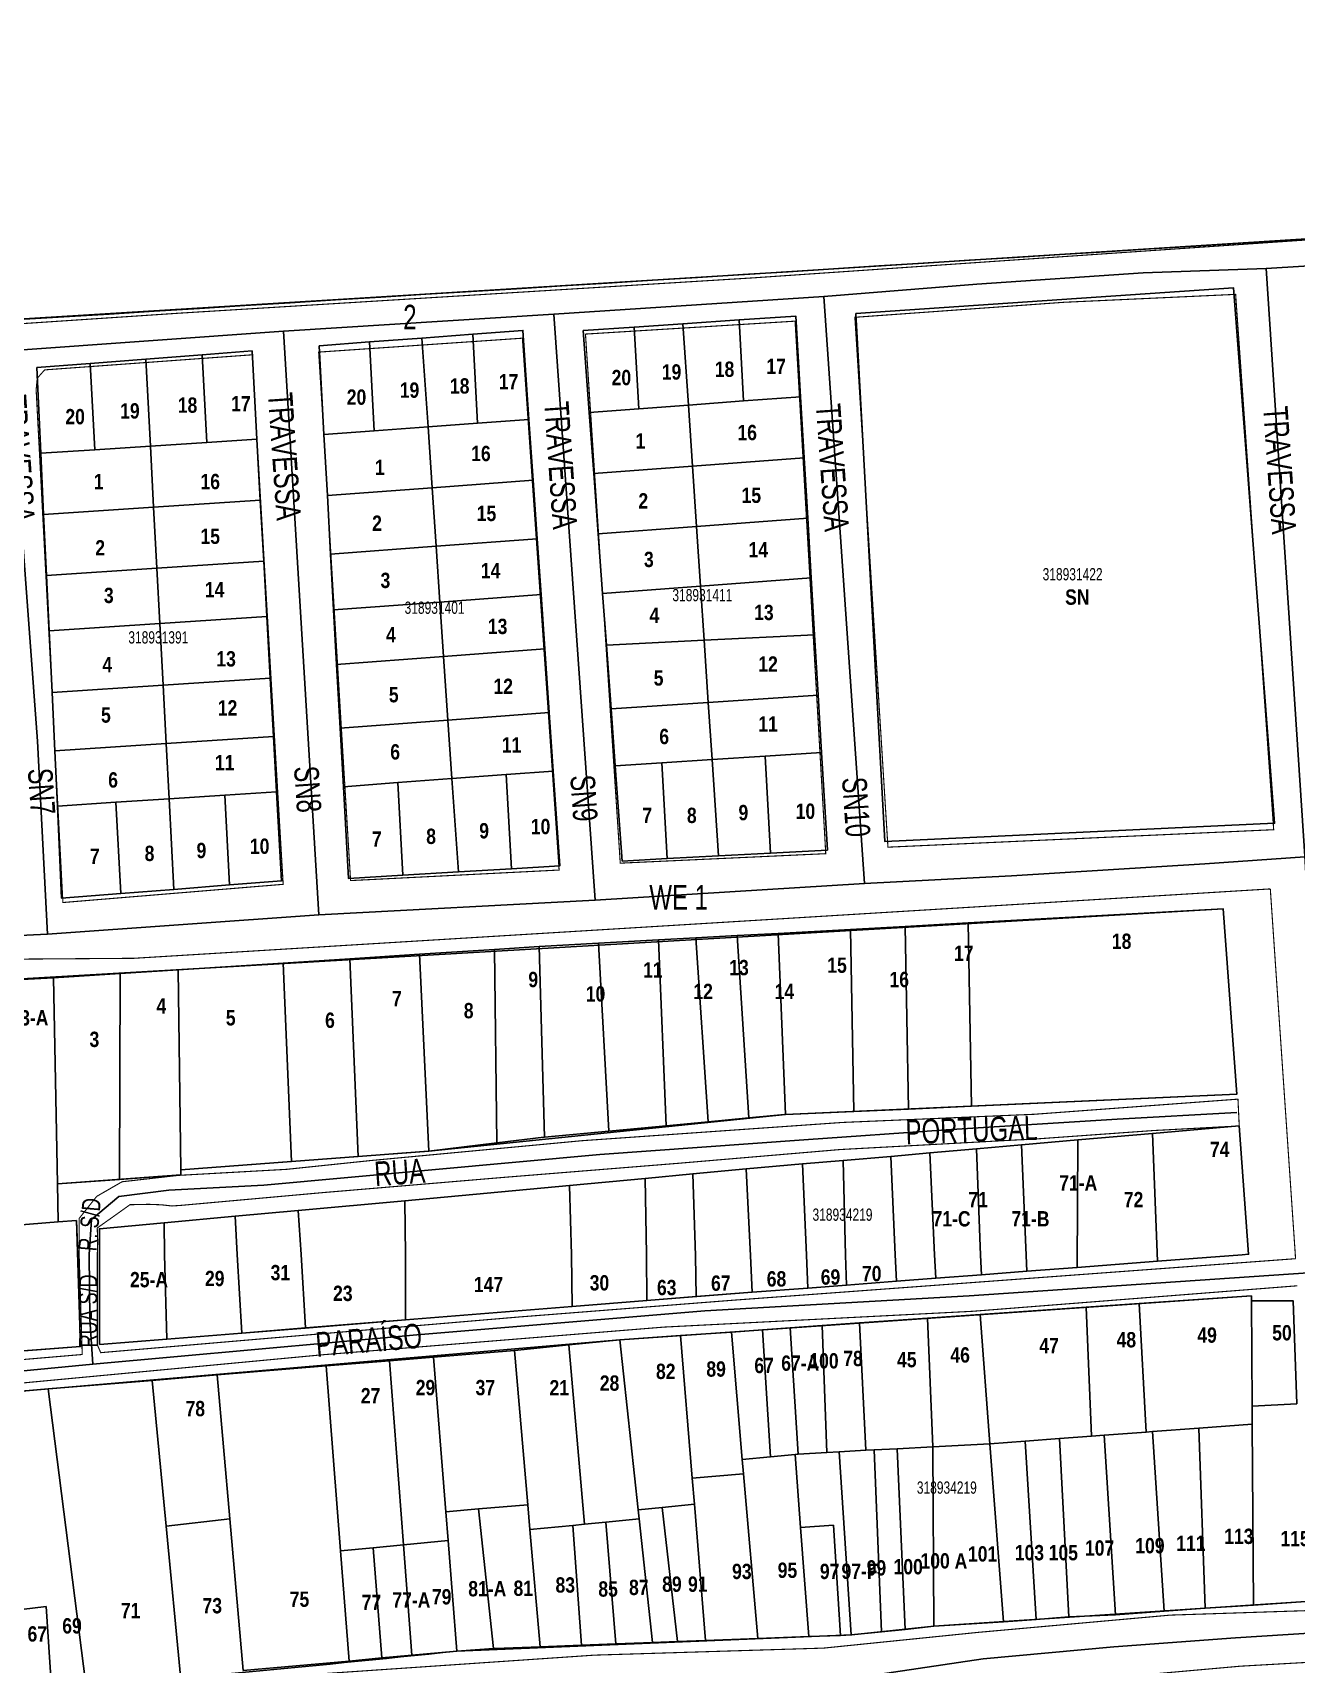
# Model space of a CAD drawing. Extents: x 204834 to 208707, y 4853033 to 4855981.
# Drawn here: x 207489.1 to 207695.3, y 4853652.5 to 4853918.7 of the extents above; entities that cross this region are included whole.
import ezdxf
from ezdxf.enums import TextEntityAlignment as Align

# ---------------------------------------------------------------- set-up
doc = ezdxf.new("R2010")
doc.units = 0
doc.header["$LTSCALE"] = 1.5
doc.header["$MEASUREMENT"] = 0
doc.linetypes.add('PHANTOMX2', pattern=[5, 2.5, -0.5, 0.5, -0.5, 0.5, -0.5])
for name, color, linetype in [('CD-MALHA-LOTES', 40, 'CONTINUOUS'), ('CD_TXT_QUADRA', 7, 'CONTINUOUS'), ('RU-QUADRAS', 6, 'CONTINUOUS'), ('SV-EIXO-RUA-N-PAV', 6, 'CONTINUOUS'), ('SV-RUA-NAO-PAV-S-GUIA-C-GUIA', 7, 'PHANTOMX2'), ('SV-TXT-RUA-N-PAV-S-GUIA-C-GUIA', 7, 'CONTINUOUS'), ('Th_NmrPort', 7, 'CONTINUOUS')]:
    doc.layers.add(name, color=color, linetype=linetype)
doc.styles.add('ARIAL', font='ARIAL.TTF')
doc.styles.get("Standard").update_dxf_attribs({"font": 'swisscbo.ttf'})

msp = doc.modelspace()

# ---------------------------------------------------------------- linework, layer by layer
at = {"layer": 'CD-MALHA-LOTES', "linetype": 'Continuous'}
for p, q in [((207838.75, 4853894.06), (207606.11, 4853879.3)), ((207606.11, 4853879.3), (207168.92, 4853852.43)), ((207623.4, 4853872.87), (207685.08, 4853877.05)), ((207685.08, 4853877.05), (207691.76, 4853789.7)), ((207595.18, 4853871.19), (207587.25, 4853870.65)), ((207604.35, 4853871.81), (207595.18, 4853871.19)), ((207596.08, 4853857.93), (207595.18, 4853871.19)), ((207613.62, 4853872.44), (207604.35, 4853871.81)), ((207605.07, 4853858.6), (207604.35, 4853871.81)), ((207614.39, 4853859.29), (207613.62, 4853872.44)), ((207628.17, 4853786.72), (207623.4, 4853872.87)), ((207544.02, 4853868.23), (207535.81, 4853867.61)), ((207552.6, 4853868.87), (207544.02, 4853868.23)), ((207544.81, 4853853.72), (207544.02, 4853868.23)), ((207560.88, 4853869.5), (207552.6, 4853868.87)), ((207553.59, 4853854.38), (207552.6, 4853868.87)), ((207569.07, 4853870.11), (207560.88, 4853869.5)), ((207561.67, 4853854.97), (207560.88, 4853869.5)), ((207570.07, 4853855.6), (207569.07, 4853870.11)), ((207587.25, 4853870.65), (207578.91, 4853870.09)), ((207578.91, 4853870.09), (207579.9, 4853856.73)), ((207587.98, 4853857.33), (207587.25, 4853870.65)), ((207516.71, 4853866.14), (207507.53, 4853865.43)), ((207524.87, 4853866.77), (207516.71, 4853866.14)), ((207516.71, 4853866.14), (207517.49, 4853851.83)), ((207525.67, 4853852.36), (207524.87, 4853866.77)), ((207535.81, 4853867.61), (207536.61, 4853853.12)), ((207498.47, 4853864.73), (207489.72, 4853864.06)), ((207489.72, 4853864.06), (207490.38, 4853850.07)), ((207507.53, 4853865.43), (207498.47, 4853864.73)), ((207499.23, 4853850.65), (207498.47, 4853864.73)), ((207508.28, 4853851.23), (207507.53, 4853865.43)), ((207596.08, 4853857.93), (207587.98, 4853857.33)), ((207596.08, 4853857.93), (207605.07, 4853858.6)), ((207596.75, 4853847.98), (207596.08, 4853857.93)), ((207605.07, 4853858.6), (207614.39, 4853859.29)), ((207614.98, 4853849.33), (207614.39, 4853859.29)), ((207553.59, 4853854.38), (207561.67, 4853854.97)), ((207561.67, 4853854.97), (207570.07, 4853855.6)), ((207570.75, 4853845.67), (207570.07, 4853855.6)), ((207587.98, 4853857.33), (207579.9, 4853856.73)), ((207579.9, 4853856.73), (207580.63, 4853846.78)), ((207517.49, 4853851.83), (207525.67, 4853852.36)), ((207526.22, 4853842.39), (207525.67, 4853852.36)), ((207544.81, 4853853.72), (207536.61, 4853853.12)), ((207536.61, 4853853.12), (207537.16, 4853843.18)), ((207553.59, 4853854.38), (207544.81, 4853853.72)), ((207554.26, 4853844.45), (207553.59, 4853854.38)), ((207499.23, 4853850.65), (207490.38, 4853850.07)), ((207490.38, 4853850.07), (207490.85, 4853840.1)), ((207508.28, 4853851.23), (207499.23, 4853850.65)), ((207517.49, 4853851.83), (207508.28, 4853851.23)), ((207508.81, 4853841.26), (207508.28, 4853851.23)), ((207596.75, 4853847.98), (207580.63, 4853846.78)), ((207614.98, 4853849.33), (207596.75, 4853847.98)), ((207597.41, 4853838.12), (207596.75, 4853847.98)), ((207615.56, 4853839.47), (207614.98, 4853849.33)), ((207554.26, 4853844.45), (207537.16, 4853843.18)), ((207554.26, 4853844.45), (207570.75, 4853845.67)), ((207554.92, 4853834.89), (207554.26, 4853844.45)), ((207571.41, 4853836.12), (207570.75, 4853845.67)), ((207580.63, 4853846.78), (207581.36, 4853836.93)), ((207508.81, 4853841.26), (207526.22, 4853842.39)), ((207526.78, 4853832.44), (207526.22, 4853842.39)), ((207537.16, 4853843.18), (207537.68, 4853833.61)), ((207508.81, 4853841.26), (207490.85, 4853840.1)), ((207490.85, 4853840.1), (207491.32, 4853830.15)), ((207509.34, 4853831.32), (207508.81, 4853841.26)), ((207597.41, 4853838.12), (207615.56, 4853839.47)), ((207616.14, 4853829.73), (207615.56, 4853839.47)), ((207597.41, 4853838.12), (207581.36, 4853836.93)), ((207581.36, 4853836.93), (207582.08, 4853827.2)), ((207598.07, 4853828.39), (207597.41, 4853838.12)), ((207554.92, 4853834.89), (207537.68, 4853833.61)), ((207537.68, 4853833.61), (207538.18, 4853824.5)), ((207554.92, 4853834.89), (207571.41, 4853836.12)), ((207555.54, 4853825.79), (207554.92, 4853834.89)), ((207572.04, 4853827.02), (207571.41, 4853836.12)), ((207509.34, 4853831.32), (207491.32, 4853830.15)), ((207509.34, 4853831.32), (207526.78, 4853832.44)), ((207509.82, 4853822.29), (207509.34, 4853831.32)), ((207527.28, 4853823.42), (207526.78, 4853832.44)), ((207491.32, 4853830.15), (207491.74, 4853821.12)), ((207598.07, 4853828.39), (207582.08, 4853827.2)), ((207598.07, 4853828.39), (207616.14, 4853829.73)), ((207598.66, 4853819.56), (207598.07, 4853828.39)), ((207616.69, 4853820.46), (207616.14, 4853829.73)), ((207555.54, 4853825.79), (207538.18, 4853824.5)), ((207555.54, 4853825.79), (207572.04, 4853827.02)), ((207556.14, 4853816.92), (207555.54, 4853825.79)), ((207572.66, 4853818.14), (207572.04, 4853827.02)), ((207582.08, 4853827.2), (207582.7, 4853818.77)), ((207527.28, 4853823.42), (207509.82, 4853822.29)), ((207527.84, 4853813.36), (207527.28, 4853823.42)), ((207538.18, 4853824.5), (207538.67, 4853815.62)), ((207509.82, 4853822.29), (207491.74, 4853821.12)), ((207491.74, 4853821.12), (207492.22, 4853811.05)), ((207510.35, 4853812.22), (207509.82, 4853822.29)), ((207616.69, 4853820.46), (207598.66, 4853819.56)), ((207617.27, 4853810.6), (207616.69, 4853820.46)), ((207572.66, 4853818.14), (207556.14, 4853816.92)), ((207573.37, 4853807.76), (207572.66, 4853818.14)), ((207598.66, 4853819.56), (207582.7, 4853818.77)), ((207582.7, 4853818.77), (207583.46, 4853808.38)), ((207599.34, 4853809.42), (207598.66, 4853819.56)), ((207556.14, 4853816.92), (207538.67, 4853815.62)), ((207538.67, 4853815.62), (207539.24, 4853805.23)), ((207556.85, 4853806.54), (207556.14, 4853816.92)), ((207510.35, 4853812.22), (207527.84, 4853813.36)), ((207528.37, 4853803.84), (207527.84, 4853813.36)), ((207510.35, 4853812.22), (207492.22, 4853811.05)), ((207492.22, 4853811.05), (207492.66, 4853801.53)), ((207510.86, 4853802.71), (207510.35, 4853812.22)), ((207599.34, 4853809.42), (207617.27, 4853810.6)), ((207617.82, 4853801.26), (207617.27, 4853810.6)), ((207556.85, 4853806.54), (207573.37, 4853807.76)), ((207574.03, 4853798.21), (207573.37, 4853807.76)), ((207599.34, 4853809.42), (207583.46, 4853808.38)), ((207583.46, 4853808.38), (207584.15, 4853799.05)), ((207599.97, 4853800.09), (207599.34, 4853809.42)), ((207539.24, 4853805.23), (207556.85, 4853806.54)), ((207539.24, 4853805.23), (207539.77, 4853795.67)), ((207557.5, 4853796.98), (207556.85, 4853806.54)), ((207510.86, 4853802.71), (207492.66, 4853801.53)), ((207510.86, 4853802.71), (207528.37, 4853803.84)), ((207511.34, 4853793.69), (207510.86, 4853802.71)), ((207528.87, 4853794.83), (207528.37, 4853803.84)), ((207492.66, 4853801.53), (207493.09, 4853792.51)), ((207591.78, 4853799.55), (207584.15, 4853799.05)), ((207584.15, 4853799.05), (207585.3, 4853783.54)), ((207599.97, 4853800.09), (207591.78, 4853799.55)), ((207591.78, 4853799.55), (207592.63, 4853783.93)), ((207608.64, 4853800.66), (207599.97, 4853800.09)), ((207599.97, 4853800.09), (207601.03, 4853784.38)), ((207617.82, 4853801.26), (207608.64, 4853800.66)), ((207608.64, 4853800.66), (207609.5, 4853784.83)), ((207618.77, 4853785.33), (207617.82, 4853801.26)), ((207548.68, 4853796.33), (207539.77, 4853795.67)), ((207557.5, 4853796.98), (207548.68, 4853796.33)), ((207548.68, 4853796.33), (207549.5, 4853781.23)), ((207566.36, 4853797.64), (207557.5, 4853796.98)), ((207557.5, 4853796.98), (207558.54, 4853781.76)), ((207574.03, 4853798.21), (207566.36, 4853797.64)), ((207566.36, 4853797.64), (207567.19, 4853782.28)), ((207575.1, 4853782.75), (207574.03, 4853798.21)), ((207511.34, 4853793.69), (207502.63, 4853793.13)), ((207520.42, 4853794.28), (207511.34, 4853793.69)), ((207511.34, 4853793.69), (207512.12, 4853778.92)), ((207528.87, 4853794.83), (207520.42, 4853794.28)), ((207520.42, 4853794.28), (207521.21, 4853779.64)), ((207529.68, 4853780.31), (207528.87, 4853794.83)), ((207539.77, 4853795.67), (207540.6, 4853780.7)), ((207502.63, 4853793.13), (207493.09, 4853792.51)), ((207493.09, 4853792.51), (207493.79, 4853777.47)), ((207502.63, 4853793.13), (207503.44, 4853778.24)), ((207691.76, 4853789.7), (207628.17, 4853786.72)), ((207585.3, 4853783.54), (207592.63, 4853783.93)), ((207592.63, 4853783.93), (207601.03, 4853784.38)), ((207601.03, 4853784.38), (207609.5, 4853784.83)), ((207609.5, 4853784.83), (207618.77, 4853785.33)), ((207540.6, 4853780.7), (207549.5, 4853781.23)), ((207549.5, 4853781.23), (207558.54, 4853781.76)), ((207558.54, 4853781.76), (207567.19, 4853782.28)), ((207567.19, 4853782.28), (207575.1, 4853782.75)), ((207493.79, 4853777.47), (207503.44, 4853778.24)), ((207503.44, 4853778.24), (207512.12, 4853778.92)), ((207512.12, 4853778.92), (207521.21, 4853779.64)), ((207521.21, 4853779.64), (207529.68, 4853780.31)), ((207683.4, 4853775.73), (207641.78, 4853773.44)), ((207685.61, 4853745.52), (207683.4, 4853775.73)), ((207622.57, 4853772.39), (207610.76, 4853771.74)), ((207631.48, 4853772.88), (207622.57, 4853772.39)), ((207622.57, 4853772.39), (207623.11, 4853742.68)), ((207641.78, 4853773.44), (207631.48, 4853772.88)), ((207631.48, 4853772.88), (207632.02, 4853743.08)), ((207641.78, 4853773.44), (207642.32, 4853743.55)), ((207581.43, 4853770.13), (207571.74, 4853769.6)), ((207591.21, 4853770.67), (207581.43, 4853770.13)), ((207581.43, 4853770.13), (207583.13, 4853739.49)), ((207597.3, 4853771), (207591.21, 4853770.67)), ((207591.21, 4853770.67), (207592.48, 4853740.36)), ((207604.04, 4853771.37), (207597.3, 4853771)), ((207597.3, 4853771), (207599.31, 4853741)), ((207610.76, 4853771.74), (207604.04, 4853771.37)), ((207604.04, 4853771.37), (207605.97, 4853741.62)), ((207610.76, 4853771.74), (207611.92, 4853742.17)), ((207540.84, 4853767.6), (207529.95, 4853766.89)), ((207552.19, 4853768.33), (207540.84, 4853767.6)), ((207540.84, 4853767.6), (207542.19, 4853735.34)), ((207564.42, 4853769.12), (207552.19, 4853768.33)), ((207552.19, 4853768.33), (207553.7, 4853736.22)), ((207571.74, 4853769.6), (207564.42, 4853769.12)), ((207564.42, 4853769.12), (207564.85, 4853737.57)), ((207571.74, 4853769.6), (207572.59, 4853738.5)), ((207492.47, 4853764.47), (207481.6, 4853763.92)), ((207503.35, 4853765.17), (207492.47, 4853764.47)), ((207492.47, 4853764.47), (207493.09, 4853730.87)), ((207503.35, 4853765.17), (207503.24, 4853731.6)), ((207512.81, 4853765.79), (207503.35, 4853765.17)), ((207529.95, 4853766.89), (207512.81, 4853765.79)), ((207512.81, 4853765.79), (207513.22, 4853733.14)), ((207529.95, 4853766.89), (207531.3, 4853734.52)), ((207623.11, 4853742.68), (207632.02, 4853743.08)), ((207632.02, 4853743.08), (207642.32, 4853743.55)), ((207642.32, 4853743.55), (207685.61, 4853745.52)), ((207592.48, 4853740.36), (207599.31, 4853741)), ((207599.31, 4853741), (207605.97, 4853741.62)), ((207605.97, 4853741.62), (207611.77, 4853742.16)), ((207611.77, 4853742.16), (207611.92, 4853742.17)), ((207611.92, 4853742.17), (207623.11, 4853742.68)), ((207564.85, 4853737.57), (207572.5, 4853738.49)), ((207572.5, 4853738.49), (207572.59, 4853738.5)), ((207572.59, 4853738.5), (207583.13, 4853739.49)), ((207583.13, 4853739.49), (207592.48, 4853740.36)), ((207659.64, 4853738.03), (207650.46, 4853737.22)), ((207659.53, 4853717.24), (207659.64, 4853738.03)), ((207659.64, 4853738.03), (207671.85, 4853739.09)), ((207671.85, 4853739.09), (207686, 4853740.32)), ((207671.85, 4853739.09), (207672.63, 4853718.25)), ((207686, 4853740.32), (207687.53, 4853719.39)), ((207531.3, 4853734.52), (207542.19, 4853735.34)), ((207542.19, 4853735.34), (207553.6, 4853736.21)), ((207553.6, 4853736.21), (207553.7, 4853736.22)), ((207553.7, 4853736.22), (207564.85, 4853737.57)), ((207621.33, 4853734.68), (207629.11, 4853735.36)), ((207629.11, 4853735.36), (207635.52, 4853735.92)), ((207629.11, 4853735.36), (207629.84, 4853719.31)), ((207635.52, 4853735.92), (207643.14, 4853736.59)), ((207635.52, 4853735.92), (207636.26, 4853719.31)), ((207643.14, 4853736.59), (207650.46, 4853737.22)), ((207643.14, 4853736.59), (207643.79, 4853719.22)), ((207650.46, 4853737.22), (207651.31, 4853716.61)), ((207513.22, 4853733.14), (207531.3, 4853734.52)), ((207513.23, 4853732.32), (207513.22, 4853733.14)), ((207589.05, 4853731.77), (207596.82, 4853732.49)), ((207596.82, 4853732.49), (207605.5, 4853733.3)), ((207597.24, 4853719.11), (207596.82, 4853732.49)), ((207605.5, 4853733.3), (207614.71, 4853734.11)), ((207606.24, 4853719.11), (207605.5, 4853733.3)), ((207614.71, 4853734.11), (207621.33, 4853734.68)), ((207614.71, 4853734.11), (207615.39, 4853719.22)), ((207621.33, 4853734.68), (207621.75, 4853719.22)), ((207493.09, 4853730.87), (207503.24, 4853731.6)), ((207493.2, 4853724.65), (207493.09, 4853730.87)), ((207503.24, 4853731.6), (207513.23, 4853732.32)), ((207549.82, 4853728.1), (207576.67, 4853730.61)), ((207576.67, 4853730.61), (207589.05, 4853731.77)), ((207576.67, 4853730.61), (207576.99, 4853719.31)), ((207589.05, 4853731.77), (207589.26, 4853719.33)), ((207532.42, 4853726.54), (207549.82, 4853728.1)), ((207549.82, 4853728.1), (207549.9, 4853719.31)), ((207482.97, 4853723.85), (207493.2, 4853724.65)), ((207493.2, 4853724.65), (207496.21, 4853724.89)), ((207496.21, 4853724.89), (207496.43, 4853719.32)), ((207499.96, 4853723.54), (207510.52, 4853724.51)), ((207510.52, 4853724.51), (207522.11, 4853725.59)), ((207510.52, 4853724.51), (207510.6, 4853719.32)), ((207522.11, 4853725.59), (207532.42, 4853726.54)), ((207522.11, 4853725.59), (207522.45, 4853719.32)), ((207532.42, 4853726.54), (207532.89, 4853719.32)), ((207499.95, 4853719.32), (207499.96, 4853723.54)), ((207496.89, 4853704.35), (207496.43, 4853719.32)), ((207499.95, 4853719.32), (207499.95, 4853704.66)), ((207510.96, 4853705.54), (207510.6, 4853719.32)), ((207523.19, 4853706.52), (207522.45, 4853719.32)), ((207533.62, 4853707.36), (207532.89, 4853719.32)), ((207549.9, 4853708.67), (207549.9, 4853719.31)), ((207577.12, 4853710.85), (207576.99, 4853719.31)), ((207589.33, 4853711.83), (207589.26, 4853719.33)), ((207597.34, 4853712.47), (207597.24, 4853719.11)), ((207606.51, 4853713.18), (207606.24, 4853719.11)), ((207615.56, 4853713.87), (207615.39, 4853719.22)), ((207621.91, 4853714.36), (207621.75, 4853719.22)), ((207630.06, 4853714.98), (207629.84, 4853719.31)), ((207636.47, 4853715.47), (207636.26, 4853719.31)), ((207643.95, 4853716.05), (207643.79, 4853719.22)), ((207672.63, 4853718.25), (207686.5, 4853719.31)), ((207687.53, 4853719.39), (207686.5, 4853719.31)), ((207643.95, 4853716.05), (207651.31, 4853716.61)), ((207651.31, 4853716.61), (207659.53, 4853717.24)), ((207659.53, 4853717.24), (207672.63, 4853718.25)), ((207606.51, 4853713.18), (207615.56, 4853713.87)), ((207615.56, 4853713.87), (207621.91, 4853714.36)), ((207621.91, 4853714.36), (207630.06, 4853714.98)), ((207630.06, 4853714.98), (207636.47, 4853715.47)), ((207636.47, 4853715.47), (207643.95, 4853716.05)), ((207577.12, 4853710.85), (207589.33, 4853711.83)), ((207589.33, 4853711.83), (207597.34, 4853712.47)), ((207597.34, 4853712.47), (207606.51, 4853713.18)), ((207669.68, 4853711.34), (207661.03, 4853710.74)), ((207687.98, 4853712.6), (207669.68, 4853711.34)), ((207670.81, 4853690.37), (207669.68, 4853711.34)), ((207687.98, 4853711.79), (207687.98, 4853712.6)), ((207688.09, 4853694.6), (207687.98, 4853711.79)), ((207694.8, 4853711.79), (207687.98, 4853711.79)), ((207695.4, 4853694.96), (207694.8, 4853711.79)), ((207533.62, 4853707.36), (207549.9, 4853708.67)), ((207549.9, 4853708.67), (207577.12, 4853710.85)), ((207624, 4853708.19), (207635.09, 4853708.95)), ((207643.73, 4853709.55), (207635.09, 4853708.95)), ((207635.09, 4853708.95), (207636, 4853687.97)), ((207643.73, 4853709.55), (207661.03, 4853710.74)), ((207645.31, 4853688.48), (207643.73, 4853709.55)), ((207661.03, 4853710.74), (207661.91, 4853689.71)), ((207510.96, 4853705.54), (207523.19, 4853706.52)), ((207523.19, 4853706.52), (207533.62, 4853707.36)), ((207594.82, 4853706.11), (207584.88, 4853705.41)), ((207603.1, 4853706.7), (207594.82, 4853706.11)), ((207594.82, 4853706.11), (207596.72, 4853682.85)), ((207608.19, 4853707.07), (207603.1, 4853706.7)), ((207603.1, 4853706.7), (207604.89, 4853685.89)), ((207612.71, 4853707.39), (207608.19, 4853707.07)), ((207609.47, 4853686.34), (207608.19, 4853707.07)), ((207617.91, 4853707.76), (207612.71, 4853707.39)), ((207612.71, 4853707.39), (207613.99, 4853686.77)), ((207617.91, 4853707.76), (207624, 4853708.19)), ((207618.66, 4853687.02), (207617.91, 4853707.76)), ((207624, 4853708.19), (207625.04, 4853687.4)), ((207479.62, 4853703.03), (207496.89, 4853704.35)), ((207499.95, 4853704.66), (207510.96, 4853705.54)), ((207567.7, 4853703.68), (207554.5, 4853702.6)), ((207576.58, 4853704.58), (207567.7, 4853703.68)), ((207569.87, 4853678.5), (207567.7, 4853703.68)), ((207576.58, 4853704.58), (207584.88, 4853705.41)), ((207579.15, 4853675.34), (207576.58, 4853704.58)), ((207584.88, 4853705.41), (207587.87, 4853677.66)), ((207536.94, 4853701.17), (207519.15, 4853699.69)), ((207547.31, 4853702.01), (207536.94, 4853701.17)), ((207536.94, 4853701.17), (207539.31, 4853671)), ((207554.5, 4853702.6), (207547.31, 4853702.01)), ((207547.31, 4853702.01), (207549.59, 4853671.97)), ((207554.5, 4853702.6), (207556.5, 4853677.38)), ((207508.54, 4853698.81), (207491.6, 4853697.41)), ((207519.15, 4853699.69), (207508.54, 4853698.81)), ((207508.54, 4853698.81), (207510.83, 4853675.04)), ((207521.24, 4853676.23), (207519.15, 4853699.69)), ((207491.6, 4853697.41), (207483.44, 4853696.74)), ((207491.6, 4853697.41), (207497.73, 4853649.19)), ((207688.09, 4853694.6), (207695.4, 4853694.96)), ((207688.11, 4853691.66), (207688.09, 4853694.6)), ((207661.91, 4853689.71), (207663.94, 4853689.88)), ((207663.94, 4853689.88), (207670.81, 4853690.37)), ((207663.94, 4853689.88), (207665.79, 4853660.55)), ((207670.81, 4853690.37), (207671.83, 4853690.45)), ((207679.4, 4853691.01), (207671.83, 4853690.45)), ((207671.83, 4853690.45), (207673.76, 4853661.18)), ((207688.11, 4853691.66), (207679.4, 4853691.01)), ((207680.43, 4853661.62), (207679.4, 4853691.01)), ((207688.3, 4853662.14), (207688.11, 4853691.66)), ((207620.72, 4853687.14), (207618.66, 4853687.02)), ((207625.04, 4853687.4), (207620.72, 4853687.14)), ((207620.72, 4853687.14), (207622.65, 4853657.27)), ((207626.43, 4853687.45), (207625.04, 4853687.4)), ((207630.18, 4853687.65), (207626.43, 4853687.45)), ((207626.43, 4853687.45), (207627.59, 4853657.78)), ((207630.18, 4853687.65), (207636, 4853687.97)), ((207631.45, 4853658.19), (207630.18, 4853687.65)), ((207645.31, 4853688.48), (207636, 4853687.97)), ((207636, 4853687.97), (207636.13, 4853658.68)), ((207651.04, 4853688.91), (207645.31, 4853688.48)), ((207647.5, 4853659.43), (207645.31, 4853688.48)), ((207651.04, 4853688.91), (207656.64, 4853689.34)), ((207652.84, 4853659.79), (207651.04, 4853688.91)), ((207656.64, 4853689.34), (207661.91, 4853689.71)), ((207656.64, 4853689.34), (207658.21, 4853660.21)), ((207604.89, 4853685.89), (207609.47, 4853686.34)), ((207604.89, 4853685.89), (207605.09, 4853683.57)), ((207613.52, 4853686.73), (207609.47, 4853686.34)), ((207613.52, 4853686.73), (207613.85, 4853686.76)), ((207614.41, 4853674.82), (207613.52, 4853686.73)), ((207613.85, 4853686.76), (207613.99, 4853686.77)), ((207613.99, 4853686.77), (207618.66, 4853687.02)), ((207605.09, 4853683.57), (207596.72, 4853682.85)), ((207596.72, 4853682.85), (207597.07, 4853678.59)), ((207607.4, 4853656.69), (207605.09, 4853683.57)), ((207556.5, 4853677.38), (207561.85, 4853677.83)), ((207556.88, 4853672.66), (207556.5, 4853677.38)), ((207569.87, 4853678.5), (207561.85, 4853677.83)), ((207561.85, 4853677.83), (207564.27, 4853655.04)), ((207570.22, 4853674.46), (207569.87, 4853678.5)), ((207591.79, 4853678.06), (207587.87, 4853677.66)), ((207587.87, 4853677.66), (207588.03, 4853676.22)), ((207597.07, 4853678.59), (207591.79, 4853678.06)), ((207591.79, 4853678.06), (207594.33, 4853656.19)), ((207598.88, 4853656.36), (207597.07, 4853678.59)), ((207521.24, 4853676.23), (207510.83, 4853675.04)), ((207510.83, 4853675.04), (207513.18, 4853650.57)), ((207523.44, 4853651.48), (207521.24, 4853676.23)), ((207577.24, 4853675.15), (207570.22, 4853674.46)), ((207570.22, 4853674.46), (207571.88, 4853655.34)), ((207579.15, 4853675.34), (207577.24, 4853675.15)), ((207578.65, 4853655.6), (207577.24, 4853675.15)), ((207582.6, 4853675.68), (207579.15, 4853675.34)), ((207588.03, 4853676.22), (207582.6, 4853675.68)), ((207582.6, 4853675.68), (207584.23, 4853655.81)), ((207590.21, 4853656.03), (207588.03, 4853676.22)), ((207619.75, 4853675.19), (207614.41, 4853674.82)), ((207614.41, 4853674.82), (207615.73, 4853657)), ((207620.92, 4853657.2), (207619.75, 4853675.19)), ((207539.31, 4853671), (207544.66, 4853671.5)), ((207549.59, 4853671.97), (207544.66, 4853671.5)), ((207544.66, 4853671.5), (207546.04, 4853653.52)), ((207556.88, 4853672.66), (207549.59, 4853671.97)), ((207549.59, 4853671.97), (207550.97, 4853653.97)), ((207558.3, 4853654.65), (207556.88, 4853672.66)), ((207540.73, 4853653.02), (207539.31, 4853671)), ((207491.26, 4853661.92), (207485.44, 4853661.19)), ((207492.16, 4853648.69), (207491.26, 4853661.92)), ((207665.79, 4853660.55), (207658.21, 4853660.21)), ((207673.76, 4853661.18), (207665.79, 4853660.55)), ((207673.76, 4853661.18), (207680.43, 4853661.62)), ((207680.43, 4853661.62), (207688.3, 4853662.14)), ((207696.87, 4853662.72), (207688.3, 4853662.14)), ((207627.59, 4853657.78), (207631.45, 4853658.19)), ((207636.13, 4853658.68), (207631.45, 4853658.19)), ((207636.13, 4853658.68), (207647.5, 4853659.43)), ((207647.5, 4853659.43), (207652.84, 4853659.79)), ((207658.21, 4853660.21), (207652.84, 4853659.79)), ((207564.53, 4853655.06), (207571.88, 4853655.34)), ((207571.88, 4853655.34), (207578.65, 4853655.6)), ((207578.65, 4853655.6), (207584.23, 4853655.81)), ((207584.23, 4853655.81), (207590.21, 4853656.03)), ((207590.21, 4853656.03), (207594.33, 4853656.19)), ((207594.33, 4853656.19), (207598.88, 4853656.36)), ((207598.88, 4853656.36), (207607.4, 4853656.69)), ((207607.4, 4853656.69), (207615.73, 4853657)), ((207615.73, 4853657), (207620.92, 4853657.2)), ((207620.92, 4853657.2), (207622.65, 4853657.27)), ((207622.65, 4853657.27), (207627.59, 4853657.78)), ((207523.44, 4853651.48), (207540.73, 4853653.02)), ((207546.04, 4853653.52), (207540.73, 4853653.02)), ((207546.04, 4853653.52), (207550.97, 4853653.97)), ((207550.97, 4853653.97), (207558.3, 4853654.65)), ((207558.3, 4853654.65), (207564.27, 4853655.04)), ((207564.27, 4853655.04), (207564.53, 4853655.06))]:
    msp.add_line(p, q, dxfattribs=at)
at = {"layer": 'RU-QUADRAS', "linetype": 'Continuous'}
for points in [[(208114.89, 4853911.84, -0.001243), (207168.92, 4853852.43, 0.003722), (207161.18, 4854345.41)], [(207473.2, 4853763.49), (207683.4, 4853775.73), (207685.61, 4853745.52), (207611.92, 4853742.17), (207553.7, 4853736.22), (207513.22, 4853733.14), (207513.23, 4853732.32), (207493.09, 4853730.87), (207493.2, 4853724.65), (207496.21, 4853724.89), (207496.89, 4853704.35, 0.00557), (207177.26, 4853676.69)], [(207885.54, 4853679.72, -0.008632), (207696.87, 4853662.72), (207636.13, 4853658.68), (207622.77, 4853657.27), (207558.3, 4853654.65, -0.015693), (207410.91, 4853643.56), (207308.34, 4853632.49), (207275.4, 4853626.85), (207227.91, 4853623.43), (207175.99, 4853624.24), (207175.4, 4853668.84), (207214.72, 4853673.85), (207417.45, 4853689.3), (207483.44, 4853696.74), (207584.88, 4853705.41), (207687.98, 4853712.6), (207687.99, 4853711.79), (207694.8, 4853711.79), (207695.4, 4853694.96)]]:
    msp.add_lwpolyline(points, format="xyb", dxfattribs=at)
for points in [[(207623.4, 4853872.87), (207685.08, 4853877.05), (207691.76, 4853789.7), (207628.17, 4853786.72), (207623.4, 4853872.87)], [(207578.91, 4853870.09), (207587.25, 4853870.65), (207595.18, 4853871.19), (207604.35, 4853871.81), (207613.62, 4853872.44), (207614.39, 4853859.29), (207614.98, 4853849.33), (207615.56, 4853839.47), (207616.14, 4853829.73), (207616.69, 4853820.46), (207617.27, 4853810.6), (207617.82, 4853801.26), (207618.77, 4853785.33), (207609.5, 4853784.83), (207601.03, 4853784.38), (207592.63, 4853783.93), (207585.3, 4853783.54), (207584.15, 4853799.05), (207583.46, 4853808.38), (207582.7, 4853818.77), (207582.08, 4853827.2), (207581.36, 4853836.93), (207580.63, 4853846.78), (207579.9, 4853856.73), (207578.91, 4853870.09)], [(207535.81, 4853867.61), (207544.02, 4853868.23), (207552.6, 4853868.87), (207560.88, 4853869.5), (207569.07, 4853870.11), (207570.07, 4853855.6), (207570.75, 4853845.67), (207571.41, 4853836.12), (207572.04, 4853827.02), (207572.66, 4853818.14), (207573.37, 4853807.76), (207574.03, 4853798.21), (207575.1, 4853782.75), (207567.19, 4853782.28), (207558.54, 4853781.76), (207549.5, 4853781.23), (207540.6, 4853780.7), (207539.77, 4853795.67), (207539.24, 4853805.23), (207538.67, 4853815.62), (207538.18, 4853824.5), (207537.68, 4853833.61), (207537.16, 4853843.18), (207536.61, 4853853.12), (207535.81, 4853867.61)], [(207489.72, 4853864.06), (207498.47, 4853864.73), (207507.53, 4853865.43), (207516.71, 4853866.14), (207524.87, 4853866.77), (207525.67, 4853852.36), (207526.22, 4853842.39), (207526.78, 4853832.44), (207527.28, 4853823.42), (207527.84, 4853813.36), (207528.37, 4853803.85), (207528.87, 4853794.83), (207529.68, 4853780.31), (207521.21, 4853779.64), (207512.12, 4853778.92), (207503.44, 4853778.24), (207493.79, 4853777.47), (207493.09, 4853792.51), (207492.66, 4853801.53), (207492.22, 4853811.05), (207491.74, 4853821.12), (207491.32, 4853830.15), (207490.85, 4853840.1), (207490.38, 4853850.07), (207489.72, 4853864.06)], [(207499.95, 4853704.66), (207499.95, 4853719.32), (207499.96, 4853723.54), (207510.52, 4853724.51), (207522.11, 4853725.59), (207532.42, 4853726.54), (207549.82, 4853728.1), (207576.67, 4853730.61), (207589.05, 4853731.77), (207596.82, 4853732.49), (207605.5, 4853733.3), (207614.71, 4853734.11), (207621.33, 4853734.68), (207629.11, 4853735.36), (207635.52, 4853735.92), (207643.14, 4853736.59), (207650.46, 4853737.23), (207659.64, 4853738.03), (207671.85, 4853739.09), (207686, 4853740.32), (207687.53, 4853719.39), (207686.5, 4853719.31), (207672.63, 4853718.25), (207659.53, 4853717.24), (207651.31, 4853716.61), (207643.95, 4853716.05), (207636.47, 4853715.47), (207630.06, 4853714.98), (207621.91, 4853714.36), (207615.56, 4853713.87), (207606.51, 4853713.18), (207597.45, 4853712.48), (207589.33, 4853711.83), (207577.12, 4853710.85), (207549.9, 4853708.67), (207533.56, 4853707.34), (207523.19, 4853706.52), (207510.96, 4853705.54), (207499.95, 4853704.66)]]:
    msp.add_lwpolyline(points, close=True, dxfattribs=at)
at = {"layer": 'SV-EIXO-RUA-N-PAV'}
for points in [[(207165.73, 4853846.94), (207223.34, 4853850.37), (207266.63, 4853852.68), (207310.26, 4853855.55), (207355.15, 4853858.09), (207398.55, 4853861.77), (207398.55, 4853861.77), (207442.29, 4853864.76), (207485.92, 4853866.84), (207530.01, 4853869.97), (207574.1, 4853872.78), (207618.2, 4853875.64), (207643.17, 4853877.66), (207670.34, 4853879.5), (207690.37, 4853880.19), (207736.9, 4853883.08)], [(207690.37, 4853880.19), (207696.75, 4853783.54), (207698.88, 4853744.29), (207700.37, 4853719.31)], [(207624.84, 4853779.88), (207618.2, 4853875.64)], [(207580.87, 4853777.13), (207574.1, 4853872.78)], [(207535.75, 4853774.74), (207530.01, 4853869.97)], [(207491.48, 4853771.6), (207489.87, 4853803.12), (207487.24, 4853838.41), (207486.58, 4853853.31), (207485.92, 4853866.84)], [(207475.57, 4853770.84), (207491.48, 4853771.6), (207535.75, 4853774.74), (207580.87, 4853777.13), (207624.84, 4853779.88), (207648.81, 4853781.1), (207680.38, 4853783.06), (207696.7, 4853784.2)], [(207498.26, 4853719.32), (207498.69, 4853725.06), (207503.12, 4853728.82), (207511.28, 4853729.82), (207526.79, 4853730.65), (207581.66, 4853735.66), (207614.91, 4853738.04), (207638.17, 4853739.69), (207666.1, 4853741.43), (207685.61, 4853742.53)], [(207498.26, 4853719.32), (207498.38, 4853708.81), (207498.88, 4853701.43)], [(207169.58, 4853671.66), (207185.21, 4853673.86), (207201.93, 4853676.5), (207223.72, 4853678.93), (207245.51, 4853680.69), (207273.46, 4853682.67), (207305.6, 4853685.53), (207324.75, 4853686.63), (207357.65, 4853688.83), (207396.61, 4853692.35), (207432.81, 4853695.21), (207465.61, 4853697.85), (207481.31, 4853699.78), (207498.88, 4853701.43), (207551.78, 4853706.22), (207598.77, 4853710.18), (207641.9, 4853712.6), (207700.47, 4853716.57)], [(207170.17, 4853618.97), (207182.77, 4853618.73), (207196.1, 4853618.49), (207210.88, 4853618), (207235.36, 4853617.76), (207267.59, 4853620.18), (207310.49, 4853623.58), (207336.9, 4853626.97), (207367.56, 4853631.09), (207394.22, 4853634), (207407.07, 4853634.97), (207432.03, 4853637.15), (207474.08, 4853640.54), (207523.76, 4853644.66), (207560.96, 4853647.57), (207593.19, 4853648.54), (207623, 4853650.24), (207644.21, 4853653.39), (207665.53, 4853655.32), (207685.41, 4853656.78), (207715.46, 4853658.72)]]:
    msp.add_lwpolyline(points, dxfattribs=at)
at = {"layer": 'SV-RUA-NAO-PAV-S-GUIA-C-GUIA', "const_width": 0.18}
for points in [[(208106.56, 4853911.01), (208050.98, 4853907.82), (208001.67, 4853904.44), (207958.3, 4853901.73), (207871.79, 4853895.79), (207735.04, 4853887.47), (207606.61, 4853878.68), (207513.1, 4853872.93), (207345.87, 4853861.79), (207242.24, 4853855.57), (207173.27, 4853850.97), (207170.57, 4853850.95)], [(207467.8, 4853767.4), (207505.59, 4853767.67), (207691.07, 4853778.99)], [(207695.15, 4853719.31), (207691.07, 4853778.99)], [(207674.87, 4853743.88), (207652.51, 4853742.22), (207621.25, 4853740.89), (207578.71, 4853737.91), (207544.3, 4853734.68), (207530.53, 4853733.24), (207512.8, 4853732.25), (207503.65, 4853731.21), (207499.52, 4853728.83), (207496.65, 4853725.23), (207496.65, 4853719.32)], [(207499.61, 4853719.27), (207499.68, 4853721.46), (207499.6, 4853723.67), (207502.16, 4853725.48), (207504.95, 4853727.47), (207508.03, 4853727.53), (207510.08, 4853727.45), (207511.79, 4853727.26), (207513.38, 4853727.37), (207536.28, 4853729.43), (207565.74, 4853731.91), (207594.51, 4853734.23), (207620.88, 4853736.47), (207653.46, 4853738.24), (207671.86, 4853739.56), (207686, 4853740.32), (207685.79, 4853744.69), (207674.87, 4853743.88)], [(207178.8, 4853674.92), (207209.01, 4853679.18), (207231.44, 4853681.43), (207273.67, 4853684.82), (207314.2, 4853687.92), (207351.53, 4853690.61), (207394.75, 4853694.32), (207428.81, 4853697.21), (207497.15, 4853703.03), (207496.65, 4853719.32)], [(207695.18, 4853718.66), (207602.91, 4853711.85), (207568.44, 4853709.15), (207525.71, 4853705.52), (207500.17, 4853703.33), (207499.61, 4853704.63), (207499.61, 4853719.27)], [(207695.15, 4853719.31), (207695.18, 4853718.66)], [(207179.01, 4853670.44), (207190.21, 4853671.97), (207206.81, 4853674.95), (207234.18, 4853677.25), (207272.92, 4853680.8), (207304.91, 4853683.37), (207349.61, 4853685.7), (207394.43, 4853689.7), (207436.47, 4853692.84), (207484.84, 4853698.14), (207536.31, 4853702.98), (207592.08, 4853707.5), (207642.5, 4853710.08), (207695.47, 4853714.24)], [(207887.35, 4853677.87), (207848.97, 4853674.68), (207823.94, 4853672.21), (207800.85, 4853670.37), (207775.34, 4853668.08), (207727.37, 4853664.14), (207702.18, 4853661.41), (207674.74, 4853660.51), (207643.43, 4853657.7), (207618.18, 4853655.13), (207580.75, 4853653.98), (207522.03, 4853649.97), (207471.14, 4853645.48), (207439.8, 4853643.61), (207388.3, 4853639.04), (207364.16, 4853636.11), (207341.5, 4853632.71), (207307.68, 4853629.34), (207267.12, 4853624.82), (207239.48, 4853622.68), (207230.77, 4853621.94), (207194.04, 4853621.26), (207179.23, 4853622.04)], [(207917.78, 4853669.18), (207871.08, 4853666.35), (207846.83, 4853664.14), (207827.94, 4853662.57), (207796.13, 4853658.2), (207771.37, 4853656.34), (207732.95, 4853654.99), (207716.7, 4853653.91), (207686.21, 4853652.18), (207660.83, 4853649.92), (207647.88, 4853649.14), (207642, 4853648.29), (207640.53, 4853647.12), (207639.86, 4853642.77)]]:
    msp.add_lwpolyline(points, dxfattribs=at)
for points in [[(207691.62, 4853788.65), (207685.41, 4853875.99), (207657.41, 4853874.7), (207623.26, 4853872.25), (207628.66, 4853785.8)], [(207618.51, 4853784.74), (207613.5, 4853871.62), (207579.29, 4853869.51), (207584.97, 4853783.19)], [(207574.99, 4853782.07), (207568.99, 4853868.84), (207535.74, 4853866.57), (207536.31, 4853857.44), (207540.95, 4853780.35)], [(207529.95, 4853779.74), (207524.88, 4853866.13), (207491.02, 4853863.67), (207489.81, 4853862.31), (207489.63, 4853860.43), (207494, 4853776.77)]]:
    msp.add_lwpolyline(points, close=True, dxfattribs=at)

# ---------------------------------------------------------------- texts
at = {"layer": 'CD_TXT_QUADRA', "linetype": 'Continuous', "style": 'ARIAL', "width": 0.7}
for s, p in [('318931422', (207653.91, 4853829.33)), ('318931401', (207549.77, 4853823.87)), ('318931411', (207593.48, 4853825.92)), ('318931391', (207504.68, 4853819.03)), ('318934219', (207616.35, 4853724.85))]:
    msp.add_text(s, height=2, dxfattribs=at).set_placement(p)
msp.add_text('318934219', height=2, dxfattribs=at).set_placement((207638.27, 4853681.32), align=Align.MIDDLE)
at = {"layer": 'SV-TXT-RUA-N-PAV-S-GUIA-C-GUIA', "style": 'ARIAL', "width": 0.7}
for s, p in [('2', (207549.55, 4853870.29)), ('WE 1', (207589.72, 4853775.61))]:
    msp.add_text(s, height=4, dxfattribs=at).set_placement(p)
for s, height, rotation, p in [('TRAVESSA                                     SN7', 4, 274, (207484, 4853859.47)), ('TRAVESSA                                     SN8', 4, 274, (207527.44, 4853859.83)), ('TRAVESSA                                     SN9', 4, 274, (207572.53, 4853858.37)), ('TRAVESSA                                     SN10', 4, 274, (207616.89, 4853858.01)), ('TRAVESSA', 4, 274, (207689.89, 4853857.58)), ('PORTUGAL', 4, 2, (207631.61, 4853737.31)), ('RUA', 4, 4, (207544.99, 4853730.48)), ('R. S/D', 3, 85, (207499.46, 4853719.81)), ('RUA S/D', 3, 90, (207499.61, 4853704.2)), ('PARAÍSO', 4, 5, (207535.44, 4853702.64))]:
    msp.add_text(s, height=height, rotation=rotation, dxfattribs=at).set_placement(p)
at = {"layer": 'Th_NmrPort', "color": 1}
for s, p in [('17', (207565.14, 4853861.73)), ('20', (207583.56, 4853862.42)), ('19', (207591.75, 4853863.33)), ('18', (207600.4, 4853863.78)), ('17', (207608.82, 4853864.24)), ('20', (207540.33, 4853859.23)), ('19', (207548.98, 4853860.37)), ('18', (207557.17, 4853861.05)), ('19', (207503.34, 4853856.98)), ('18', (207512.75, 4853857.92)), ('17', (207521.46, 4853858.16)), ('20', (207494.4, 4853856.04)), ('1', (207587.47, 4853852.08)), ('16', (207604.09, 4853853.45)), ('16', (207560.63, 4853850.03)), ('1', (207544.93, 4853847.76)), ('1', (207499.04, 4853845.45)), ('16', (207516.45, 4853845.45)), ('15', (207604.77, 4853843.21)), ('2', (207587.93, 4853842.3)), ('2', (207544.47, 4853838.66)), ('15', (207561.54, 4853840.25)), ('15', (207516.45, 4853836.52)), ('2', (207499.28, 4853834.64)), ('3', (207588.84, 4853832.75)), ('14', (207605.91, 4853834.34)), ('14', (207562.22, 4853830.92)), ('14', (207517.16, 4853827.82)), ('3', (207545.84, 4853829.33)), ('3', (207500.69, 4853826.88)), ('SN', (207657.58, 4853826.6)), ('13', (207563.36, 4853821.82)), ('4', (207589.75, 4853823.65)), ('13', (207606.82, 4853824.1)), ('4', (207546.75, 4853820.46)), ('13', (207519.04, 4853816.53)), ('4', (207500.45, 4853815.59)), ('12', (207607.5, 4853815.68)), ('12', (207564.27, 4853812.04)), ('5', (207590.43, 4853813.41)), ('12', (207519.28, 4853808.53)), ('5', (207547.2, 4853810.68)), ('5', (207500.22, 4853807.36)), ('11', (207607.5, 4853805.9)), ('6', (207591.34, 4853803.86)), ('6', (207547.43, 4853801.35)), ('11', (207565.64, 4853802.49)), ('11', (207518.81, 4853799.6)), ('6', (207501.39, 4853796.77)), ('7', (207588.57, 4853790.99)), ('8', (207595.85, 4853790.99)), ('9', (207604.27, 4853791.44)), ('10', (207613.6, 4853791.67)), ('7', (207544.43, 4853787.12)), ('8', (207553.3, 4853787.57)), ('9', (207561.95, 4853788.48)), ('10', (207570.37, 4853789.17)), ('8', (207507.34, 4853784.79)), ('9', (207515.81, 4853785.26)), ('10', (207524.52, 4853785.96)), ('7', (207498.4, 4853784.32)), ('17', (207639.45, 4853768.5)), ('18', (207665.21, 4853770.45)), ('11', (207588.7, 4853765.77)), ('13', (207602.76, 4853766.16)), ('15', (207618.76, 4853766.55)), ('9', (207569.97, 4853764.21)), ('16', (207628.91, 4853764.21)), ('7', (207547.72, 4853761.09)), ('10', (207579.34, 4853761.87)), ('12', (207596.9, 4853762.26)), ('14', (207610.17, 4853762.26)), ('3-A', (207487.02, 4853757.96)), ('4', (207509.27, 4853759.91)), ('5', (207520.59, 4853757.96)), ('8', (207559.43, 4853759.13)), ('6', (207536.79, 4853757.57)), ('3', (207498.34, 4853754.45)), ('74', (207681.22, 4853736.49)), ('71-A', (207656.62, 4853731.03)), ('71', (207641.79, 4853728.3)), ('72', (207667.16, 4853728.3)), ('71-C', (207635.94, 4853725.17)), ('71-B', (207648.82, 4853725.17)), ('25-A', (207504.95, 4853715.24)), ('29', (207517.19, 4853715.43)), ('31', (207527.9, 4853716.39)), ('68', (207608.88, 4853715.37)), ('69', (207617.69, 4853715.67)), ('70', (207624.42, 4853716.23)), ('23', (207538.09, 4853713.01)), ('147', (207561.08, 4853714.45)), ('30', (207579.98, 4853714.73)), ('63', (207590.96, 4853713.95)), ('67', (207599.78, 4853714.67)), ('48', (207665.98, 4853705.44)), ('49', (207679.16, 4853706.2)), ('50', (207691.38, 4853706.58)), ('100', (207615.83, 4853702)), ('78', (207621.37, 4853702.38)), ('45', (207630.15, 4853702.19)), ('46', (207638.85, 4853702.96)), ('47', (207653.37, 4853704.48)), ('82', (207590.8, 4853700.28)), ('89', (207599.02, 4853700.66)), ('67', (207606.85, 4853701.24)), ('67-A', (207611.24, 4853701.62)), ('29', (207551.59, 4853697.63)), ('37', (207561.35, 4853697.63)), ('21', (207573.42, 4853697.61)), ('28', (207581.63, 4853698.37)), ('78', (207514.01, 4853694.2)), ('27', (207542.62, 4853696.31)), ('113', (207683.55, 4853673.37)), ('115', (207692.72, 4853672.99)), ('101', (207641.72, 4853670.5)), ('103', (207649.36, 4853670.7)), ('105', (207654.9, 4853670.7)), ('107', (207660.82, 4853671.46)), ('109', (207669.03, 4853671.84)), ('111', (207675.72, 4853672.22)), ('93', (207603.22, 4853667.64)), ('95', (207610.67, 4853667.83)), ('97', (207617.55, 4853667.64)), ('97-F', (207621.08, 4853667.67)), ('99', (207625.19, 4853668.21)), ('100', (207629.58, 4853668.41)), ('100 A', (207633.97, 4853669.36)), ('81-A', (207560.16, 4853664.82)), ('81', (207567.55, 4853664.9)), ('83', (207574.4, 4853665.43)), ('85', (207581.39, 4853664.77)), ('87', (207586.4, 4853665.03)), ('89', (207591.81, 4853665.56)), ('91', (207596.03, 4853665.56)), ('73', (207516.78, 4853662.05)), ('75', (207531.02, 4853663.11)), ('77', (207542.76, 4853662.58)), ('77-A', (207547.77, 4853662.98)), ('79', (207554.23, 4853663.5)), ('71', (207503.46, 4853661.26)), ('67', (207488.22, 4853657.44)), ('69', (207493.89, 4853658.76))]:
    msp.add_text(s, height=2.5, dxfattribs=at).set_placement(p, align=Align.MIDDLE_LEFT)

doc.saveas('drawing.dxf')
